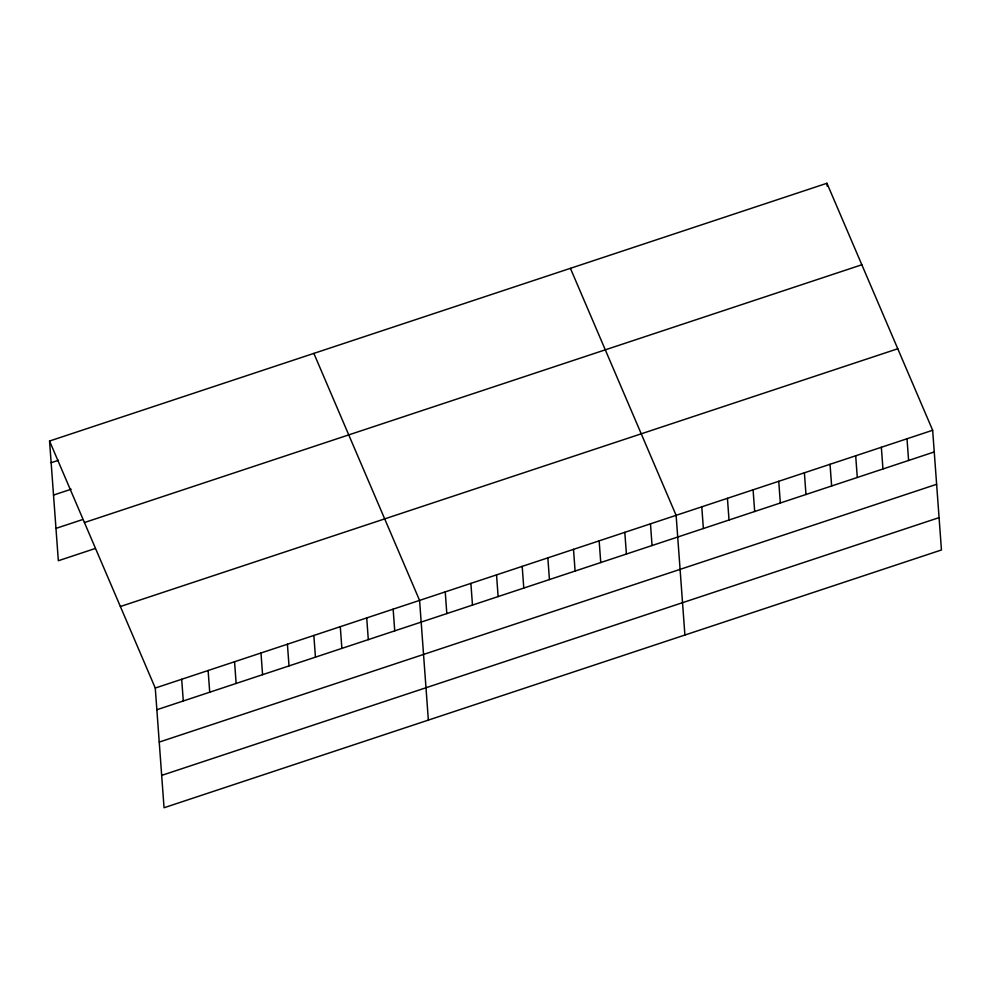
<?xml version="1.0" encoding="UTF-8"?>
<svg xmlns="http://www.w3.org/2000/svg" width="991" height="991" viewBox="0 0 991 991"><rect width="100%" height="100%" fill="white"/><g stroke="black" fill="none" stroke-linecap="round" stroke-linejoin="round"><path stroke-width="1.49" d="M49.55 441.032L826.952 183.261L932.655 430.267L941.45 549.968L164.048 807.739L155.265 688.039L49.55 441.032L58.345 560.733L95.049 548.556M51.148 462.723L58.481 460.295M53.514 495.066L71.141 489.232M55.967 528.389L82.402 519.631M84.433 522.542L861.836 264.77M120.369 606.529L897.772 348.758M155.265 688.039L932.655 430.267M156.851 709.742L934.253 451.958M159.229 742.086L936.631 484.302M161.669 775.396L939.072 517.624M570.407 268.326L676.122 515.332L684.905 635.033M313.862 353.391L419.577 600.397L428.36 720.098M907 438.778L908.598 460.468M881.346 447.275L882.944 468.978M855.691 455.786L857.289 477.489M826.952 183.261L827.163 186.147M830.037 464.296L831.635 485.986M804.395 472.794L805.98 494.497M778.74 481.304L780.326 503.007M753.086 489.814L754.671 511.505M727.431 498.324L729.017 520.015M701.777 506.822L703.362 528.525M650.468 523.843L652.053 545.533M624.813 532.34L626.399 554.043M599.159 540.851L600.744 562.554M573.504 549.361L575.09 571.051M547.85 557.871L549.435 579.562M522.195 566.369L523.781 588.072M496.541 574.879L498.126 596.57M470.886 583.389L472.472 605.08M445.232 591.887L446.817 613.59M393.142 609.168L394.74 630.858M366.707 617.926L368.305 639.629M340.285 626.696L341.87 648.387M313.85 635.454L315.448 657.157M287.415 644.224L289.013 665.915M260.98 652.982L262.578 674.685M234.557 661.753L236.143 683.443M208.122 670.511L209.72 692.213M181.687 679.281L183.285 700.971"/></g></svg>
